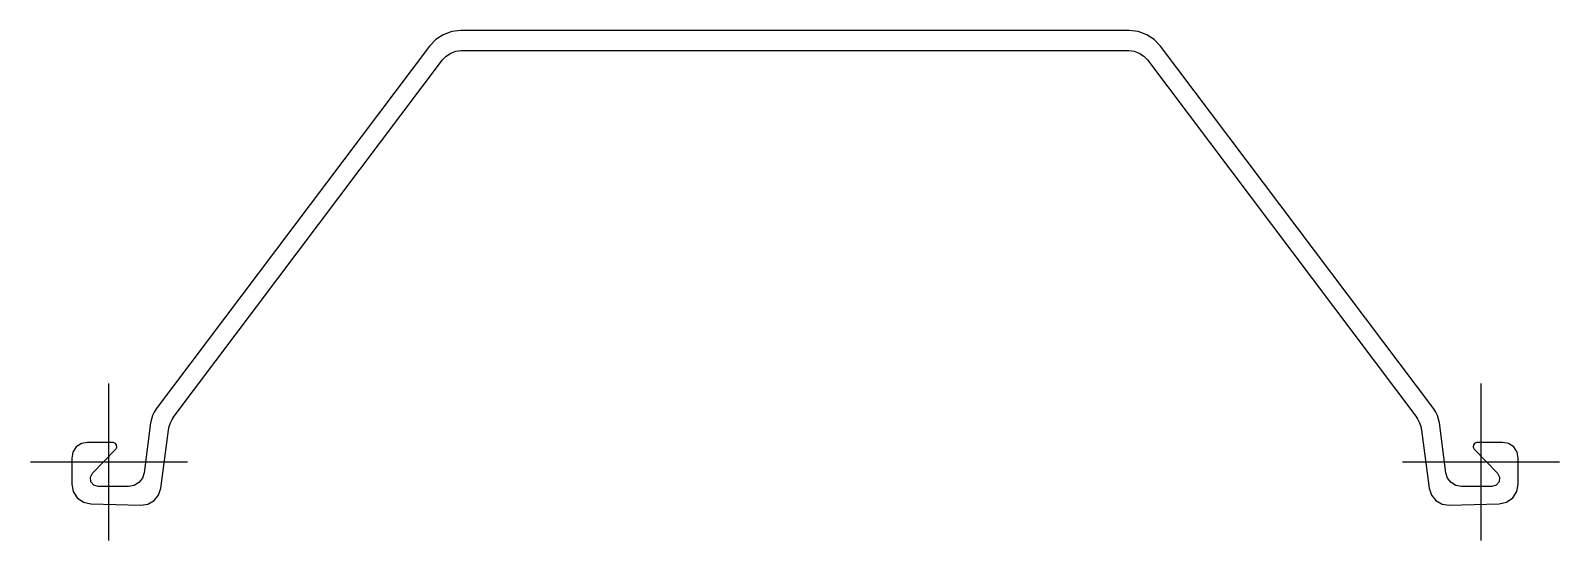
# Model space of a CAD drawing. Header units: millimetres. Extents: x -40 to 740, y -40 to 220.
import ezdxf

# ---------------------------------------------------------------- set-up
doc = ezdxf.new("R2010")
doc.units = ezdxf.units.MM
doc.header["$LTSCALE"] = 0.2

msp = doc.modelspace()

# ---------------------------------------------------------------- linework, layer by layer
at = {"flags": 128}
msp.add_lwpolyline([(668.68, 19.96), (669.3, 18.13), (669.67, 16.23), (673.54, -13.38), (674.66, -16.86), (676.97, -19.7), (680.14, -21.52), (683.76, -22.08), (709.31, -21.3), (713.04, -20.45), (716.18, -18.26), (718.27, -15.06), (719, -11.3), (719, 2), (718.39, 5.06), (716.66, 7.66), (714.06, 9.39), (711, 10), (697.92, 10), (696.82, 9.67), (696.08, 8.78), (695.96, 7.63), (696.49, 6.61), (708.43, -5.72), (709.49, -7.77), (709.24, -10.06), (707.76, -11.83), (705.55, -12.5), (690.02, -12.5), (687.2, -11.99), (684.75, -10.51), (682.97, -8.26), (682.09, -5.53), (678.77, 19.95), (678.39, 21.85), (677.78, 23.68), (676.93, 25.42), (675.87, 27.03), (536.47, 212.04), (533.29, 215.38), (529.42, 217.9), (525.08, 219.47), (520.5, 220), (350, 220), (179.5, 220), (174.92, 219.47), (170.58, 217.9), (166.71, 215.38), (163.53, 212.04), (24.13, 27.03), (23.07, 25.42), (22.22, 23.68), (21.61, 21.85), (21.23, 19.95), (17.91, -5.53), (17.03, -8.26), (15.25, -10.51), (12.8, -11.99), (9.98, -12.5), (-5.55, -12.5), (-7.76, -11.83), (-9.24, -10.06), (-9.49, -7.77), (-8.43, -5.72), (3.51, 6.61), (4.04, 7.63), (3.92, 8.78), (3.18, 9.67), (2.08, 10), (-11, 10), (-14.06, 9.39), (-16.66, 7.66), (-18.39, 5.06), (-19, 2), (-19, -11.3), (-18.27, -15.06), (-16.18, -18.26), (-13.04, -20.45), (-9.31, -21.3), (16.24, -22.08), (19.86, -21.52), (23.03, -19.7), (25.34, -16.86), (26.46, -13.38), (30.33, 16.23), (30.7, 18.13), (31.32, 19.96), (32.16, 21.7), (33.22, 23.32), (170.14, 205.02), (172.05, 207.03), (174.37, 208.54), (176.97, 209.48), (179.72, 209.8), (350, 209.8), (520.28, 209.8), (523.03, 209.48), (525.63, 208.54), (527.95, 207.03), (529.86, 205.02), (666.78, 23.32), (667.84, 21.7)], close=True, dxfattribs=at)
at = {"layer": 'DEFPOINTS'}
for p, q in [((0, -40), (0, 40)), ((700, -40), (700, 40)), ((-40, 0), (40, 0)), ((660, 0), (740, 0))]:
    msp.add_line(p, q, dxfattribs=at)

doc.saveas('drawing.dxf')
